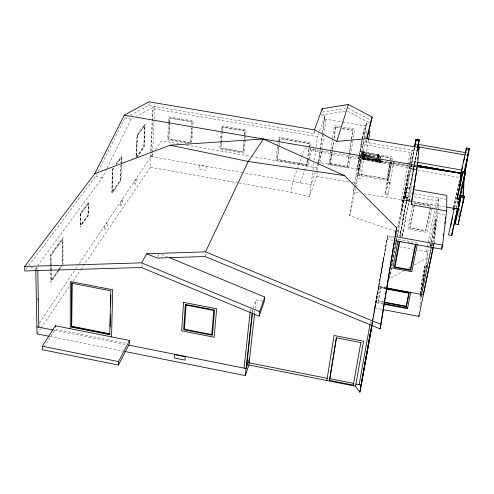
<?xml version="1.0" encoding="UTF-8"?>
<svg xmlns="http://www.w3.org/2000/svg" width="494" height="494" viewBox="0 0 494 494"><rect width="100%" height="100%" fill="white"/><g stroke="black" fill="none" stroke-linecap="round" stroke-linejoin="round"><path stroke-width="0.37" stroke-dasharray="2.47 1.85" d="M112.36 168.775L111.774 193.784L120.968 180.576L121.401 165.218M120.999 164.718L120.567 179.983L112.255 191.9L112.786 169.411L113.676 168.195M121.024 163.952L121.191 157.845L116.325 164.539M121.086 164.99L120.66 180.119L112.144 192.333L112.694 169.263L113.595 168.022M121.11 164.23L121.302 157.425L116.318 164.28M121.487 162.149L121.666 156.005L115.022 165.126M381.195 158.185L378.83 154.752L378.163 154.77L378.132 156.956L378.052 154.603L377.601 155.795L378.287 157.438M136.177 156.536L136.955 135.01L145.1 123.827L144.155 147.261L137.789 156.407M434.103 243.925L438.129 210.629M438.153 209.882L438.598 197.983L438.308 201.039L426.532 258.152L425.445 268.532L422.012 286.958M130.138 115.226L148.892 105.426L148.984 103.252M362.948 156.407L362.892 151.831L363.658 151.905L364.152 155.641M363.183 156.19L363.059 159.111L362.781 155.585M150.522 157.178L150.756 151.856M150.787 151.096L152.634 109.298L154.752 106.426L136.517 116.213M80.775 269.668L150.479 167.305L151.164 151.967M151.195 151.207L153.084 108.692L317.512 136.696L319.315 131.62M152.43 156.783L154.109 119.579M154.147 118.819L154.591 108.946M362.837 153.708L362.911 152.047M378.132 156.956L378.188 155.913M168.602 122.203L167.664 139.858L187.158 143.241M168.639 121.431L168.886 116.831L193.179 120.981L192.876 125.593M378.151 157.759L378.355 154.937M459.259 215.242L459.624 208.412M169.411 123.951L168.596 139.135L189.344 142.735M169.448 123.191L169.732 117.881L192.222 121.728L191.968 125.525M169.738 122.796L168.874 138.919L190.579 142.692L191.53 128.094M169.782 122.03L169.985 118.19L191.938 121.944L191.734 125.019M458.586 217.731L458.957 210.87M459.296 183.243L459.426 180.94M190.826 142.994L191.919 126.285M191.758 142.488L192.827 126.359M363.244 157.66L379.596 161.143L379.682 159.933M363.88 157.364L363.3 159.167L364.208 156.129L363.356 159.161L379.824 162.649L380.04 159.976M363.22 155.74L362.473 158.099L362.843 156.919L362.473 158.099L378.713 161.513L378.842 159.716M379.824 162.649L380.152 159.315M378.614 159.315L378.756 157.475L378.466 157.864M378.713 161.513L378.991 158.864M220.386 141.222L219.762 148.91L244.055 153.134L246.247 130.058L221.639 125.847L220.448 140.45M221.164 142.865L220.732 148.188L243.233 152.096L244.672 136.881M221.226 142.105L221.979 132.985M222.041 132.225L222.473 126.902L245.246 130.799L244.746 136.122M433.726 245.234L433.818 244.289L433.349 246.537M433.96 242.764L437.202 208.493M437.276 207.733L437.573 204.627M433.886 244.857L433.615 247.716L434.01 244.684M434.467 233.514L435.702 220.559M430.601 246.654L430.904 243.591M430.787 246.142L431.169 242.307L435.813 219.892L434.529 233.329L432.392 243.61M430.793 246.568L431.231 242.14M426.149 267.989L427.81 251.946L417.177 250.02M426.143 267.421L426.371 265.222L425.112 264.988L421.919 280.462L420.548 293.121M420.468 293.868L420.147 296.845L421.431 297.085L421.666 294.85M422.778 284.421L423.012 282.185M423.29 280.864L424.809 266.785L422.067 280.079M423.407 281.117L425.112 264.988M250.199 311.103L250.365 309.584L251.773 309.855M420.616 293.516L422.104 279.975M419.838 307.33L420.079 305.07M420.159 304.31L421.123 295.258M421.691 289.978L421.932 287.718M252.311 311.51L252.477 309.991M252.576 311.819L252.743 310.306M378.805 157.802L378.101 155.709L378.299 154.863L378.108 155.579M254.657 312.943L256.09 299.963L262.746 301.235M277.387 146.909L275.874 160.291L308.133 165.904L308.719 161.439M277.467 146.162L278.474 137.239L311.152 142.834L309.108 158.463M279.233 141.383L277.165 159.624L307.052 164.817L307.645 160.254M279.32 140.623L279.579 138.345L309.824 143.526L307.743 159.494M411.65 201.558L404.623 200.323L410.298 165.243M410.391 164.49L412.12 150.176L409.545 164.428M318.482 163.076L316.673 176.352L309.522 196.433L291.299 192.29L292.633 181.477L301.55 157.475M362.966 159.902L363.251 157.654M307.305 160.05L306.731 164.496L277.548 159.426L279.907 138.672L309.429 143.729L307.404 159.303M148.892 105.426L314.011 133.497L314.295 131.311M313.369 148.904L313.103 150.88L413.688 168.497L410.582 169.726M309.522 196.433L313.023 170.245M313.128 169.479L313.943 163.378M314.351 160.334L316.086 147.373M316.191 146.607L317.512 136.696M318.364 162.983L320.137 150.003M320.242 149.237L322.113 135.492M322.526 132.435L324.712 116.399M320.242 150.176L318.581 162.341L322.347 151.09M320.347 149.416L322.316 134.967M322.415 134.207L324.929 115.8L321.415 115.213M320.044 162.594L321.718 150.429M321.816 149.67L323.694 135.98M323.798 135.22L325.991 119.252M378.632 158.185L377.83 156.209L378.052 154.603L378.83 154.752L380.973 159.043L380.46 162.68L379.343 159.988M404.623 200.323L406.296 188.331L412.305 189.381M330.776 150.528L328.757 164.73L348.659 168.176L352.809 141.123M330.881 149.768L332.493 138.444M332.598 137.69L334.315 125.606L354.661 129.039L352.92 140.37M351.524 139.777L347.301 166.953L330.276 164.002L333.524 141.259M333.956 138.227L335.673 126.995L340.199 127.761M330.276 164.002L332.32 150.479M332.425 149.719L333.617 141.389M334.049 138.357L335.673 126.995M409.013 201.089L414.17 166.04M409.223 199.724L406.821 199.502L399.924 236.008L402.27 236.286L409.421 198.403L407.217 198.02L399.899 236.175L407.081 197.798L400.14 234.631L402.456 235.045M409.674 188.782L414.231 165.638M347.301 166.953L349.382 153.301M349.499 152.541L351.462 139.648M351.58 138.888L353.031 129.928L340.953 127.89M351.642 139.018L353.031 129.928M362.479 158.061L363.183 155.703M364.084 154.702L364.035 155.011L364.084 154.684L379.917 157.845M397.269 237.083L406.296 188.331M413.54 169.349L410.65 168.849L405.389 197.433L407.951 197.921L414.133 165.052M404.129 195.834L401.869 210.086L405.741 189.363M405.685 189.616L407.871 175.722M404.432 198.792L409.934 163.551M410.051 162.804L411.094 156.116M358.428 158.821L358.971 155.382M395.509 231.451L349.69 215.68L354.229 186.942M354.704 183.953L360.997 144.1L362.349 138.925M359.391 156.32L357.495 168.293L358.99 168.553M359.509 155.573L363.294 131.626L364.819 131.879M357.675 169.115L359.607 156.938M359.725 156.178L364.547 125.729M360.527 155.11L357.52 174.092L387.42 179.291L391.155 158.018L360.892 152.831L360.651 154.35M360.91 155.585L358.02 173.777L387.043 178.822L389.97 162.137M361.034 154.826L361.275 153.307L390.637 158.339L390.106 161.377M358.99 170.029L363.775 139.944M363.893 139.191L366.406 123.395M355.915 187.899L361.089 157.191M361.213 156.431L363.757 140.45M364.239 137.406L366.567 122.784L370.827 123.494M378.225 157.777L378.67 154.949L363.942 151.59L363.244 152.411L363.146 153.06L363.942 151.59L363.251 155.091L365.48 155.598M395.583 246.098L396.855 238.065M397.207 235.873L402.752 200.873L401.196 200.601L407.754 165.212M362.263 156.654L358.823 178.186L360.583 178.488L363.596 159.723L363.504 157.58M362.862 155.264L366.739 131.003M362.522 158.105L362.621 157.475L378.849 160.723M418.356 151.238L366.073 142.352L366.542 139.432M389.581 278.073L390.791 270.514M390.915 269.755L396.923 237.379M391.52 265.976L392.001 262.956M392.125 262.197L395.391 241.782M396.478 234.977L396.843 232.711M365.282 160.019L365.844 156.561M365.974 155.752L368.543 139.858M375.656 161.834L376.243 158.346M378.645 158.117L378.756 157.475M379.596 161.143L379.732 160.34L365.616 157.512M380.936 159.877L380.46 162.68L379.046 158.5M372.939 320.236L387.555 236.614L394.138 237.799M383.264 304.131L376.453 302.841L376.576 302.118L383.387 303.402M386.185 287.44L379.478 286.187L379.355 286.897L386.073 288.15M414.46 147.7L411.693 163.625L414.682 147.737M393.848 161.371L387.839 195.186L384.795 194.648L390.538 161.946L393.638 162.483M391.081 161.581L385.468 193.494L384.795 194.648M391.18 164.558L387.123 187.553L389.142 187.905M371.821 323.885L375.002 305.669M371.859 324.101L372.26 321.835M372.39 321.075L377.694 290.855M378.435 287.669L375.625 303.656L378.151 289.737M380.763 274.503L383.48 258.986M372.377 322.743L375.681 303.909L372.766 319.989M378.04 290.293L380.818 274.503M381.078 272.737L383.523 258.776M384.289 255.021L386.993 239.602M393.706 236.879L387.685 235.792L387.068 239.294L393.076 240.38M370.185 323.323L370.457 321.81L372.593 322.218L372.18 324.49M387.685 235.792L374.582 307.997L382.09 309.417M378.33 288.212L384.338 254.799M371.963 324.428L372.661 320.569M372.062 324.521L372.476 322.249M372.26 324.021L372.532 322.508M376.453 302.841L379.478 286.187M407.896 164.465L410.119 152.467M396.96 231.952L409.452 165.021M414.509 164.156L417.541 147.922M417.591 148.175L414.139 166.657L361.849 158.691L414.058 166.947M392.884 166.75L393.107 165.558M389.822 183.99L390.05 182.774L387.463 182.169L390.081 182.619M387.858 195.081L388.093 193.815L385.487 193.395M396.287 242.344L389.463 278.832L403.617 270.934M396.429 241.591L397.127 237.836M410.959 166.175L411.107 165.373M411.385 163.891L414.435 147.601M411.558 164.409L405.389 197.433L408.266 197.205L414.373 164.891M389.852 183.842L390.05 182.774M414.503 164.397L417.807 146.718M417.64 148.144L414.139 166.657L410.965 166.114M402.27 236.286L403.271 230.747L401.109 230.358M409.248 199.619L402.283 236.225L399.924 236.008M412.453 206.004L408.013 229.08L427.026 232.489L431.719 209.407M412.595 205.257L413.311 201.54L432.627 204.936L431.873 208.659M414.534 204.924L410.1 227.858L425.538 230.624L430.181 207.684M430.465 208.159L425.834 231.001L409.68 228.105L414.522 203.059L430.916 205.949L430.614 207.424M426.112 251.644L426.878 247.895M427.032 247.148L427.804 243.406M427.958 242.659L436.56 200.731M431.132 242.091L436.146 217.873L434.732 232.779L432.868 241.733M426.371 265.222L423.173 280.697L421.919 280.462M420.536 294.529L423.253 281.512M420.147 296.845L420.771 293.85M420.925 293.096L421.388 290.855M421.543 290.102L422.012 287.854M422.166 287.107L422.629 284.859M422.784 284.112L423.253 281.864M431.608 246.074L432.077 243.808M431.781 246.549L432.269 244.085M431.935 246.21L432.25 244.721M421.431 297.085L421.746 295.585M433.411 246.734L433.954 244.141M453.541 207.122L459.358 180.149M453.609 208.079L459.346 181.446M454.394 207.783L456.302 198.946M454.795 207.227L456.536 199.162M456.413 207.795L458.142 199.804M461.087 186.25L461.736 183.28M456.654 207.622L458.111 200.922M460.538 189.727L461.019 187.492M349.69 215.68L355.748 188.652M354.89 186.275L353.401 192.185L360.256 193.259M355.081 185.534L362.04 157.913L413.422 166.033M366.073 142.352L366.807 139.45M362.72 154.875L362.892 151.831L363.214 155.456M362.54 138.184L366.567 122.784M378.231 155.24L378.25 155.135M379.096 161.038L379.429 159.883M379.324 162.545L379.997 160.21L375.65 159.272M378.219 161.408L378.719 159.692M362.577 153.054L362.824 153.443L363.244 152.01L363.967 154.912M363.498 157.821L363.065 159.272L362.973 157.086M362.435 156.901L378.169 160.291L378.762 158.376M328.843 164.119L332.388 152.819M318.136 163.675L311.084 184.731L242.616 172.672M378.194 155.363L378.052 154.603L378.058 156.771L378.176 155.462L363.794 152.232M378.132 155.53L380.016 157.932M319.569 130.898L324.929 115.8M300.309 182.829L308.244 160.55M308.497 159.846L312.233 149.349M253.156 308.108L256.09 299.963M314.011 133.497L314.783 131.373M301.822 156.759L305.033 148.114L362.04 157.913M377.601 155.795L377.83 156.209L378.379 154.813L381.078 158.204M381.405 160.741L380.534 162.859L378.892 158.827M205.455 255.867L206.369 253.922M37.476 265.963L102.344 177.71L106.747 168.75M107.087 168.059L131.114 119.11L133.145 118.023M28.856 265.574L95.62 176.5L96.645 174.438M98.362 170.998L124.784 118.023L127.464 116.621M362.824 153.443L363.942 151.59M157.771 256.769L159.179 254.2M141.735 266.884L143.112 264.451M43.966 347.121L55.476 329.146L126.402 343.281M39.403 323.076L75.44 269.273M75.872 268.631L78.873 264.148M79.306 263.506L153.492 152.745M155.604 149.596L161.507 140.771L178.964 143.81M37.05 333.888L40.508 328.8M40.946 328.164L69.086 286.835M72.982 281.111L80.343 270.304M377.83 156.209L378.83 154.752L378.101 155.709L378.484 154.943L378.163 154.77M58.774 270.829L50.691 282.469L50.499 265.562M59.2 270.212L62.182 265.926M58.582 269.749L51.283 280.234L51.166 269.681M59.014 269.131L62.022 264.815M57.749 271.262L51.148 280.74L50.87 255.231L62.485 239.238L62.584 264.315M58.187 270.632L61.262 266.21M26.151 269.174L27.485 267.396M378.169 160.291L378.565 159.933M408.334 268.304L410.353 267.174M414.398 264.92L426.532 258.152M322.502 112.107L345.59 108.39M321.464 114.972L345.436 111.131M414.176 166.151L416.448 166.497M414.935 166.157L416.454 166.398M364.059 193.852L409.1 200.916M401.332 199.854L412.021 201.571M412.774 201.688L445.854 206.986M324.49 118.998L341.867 121.919M342.62 122.049L366.06 125.989M335.475 127.613L339.255 128.249M342.274 128.761L352.852 130.546M417.535 144.267L416.109 144.026L417.665 144.304M360.997 144.1L411.724 152.739M359.83 151.497L392.6 157.111L388.463 180.6L356.118 174.969M124.784 118.023L131.114 119.11M409.934 168.256L416.726 169.423M465.564 152.615L467.608 152.973M465.521 155.03L467.028 155.289M330.48 163.353L347.486 166.299M317.105 162.081L359.157 169.374M186.553 145.131L250.304 156.228M251.063 156.357L316.759 167.787M355.513 176.043L357.026 176.309M458.488 195.05L456.493 194.704L458.463 195.167M407.142 187.578L409.785 188.041M316.673 176.352L348.566 181.934M352.364 182.595L356.921 183.398M405.574 192.197L411.576 193.253M414.577 193.778L446.045 199.286M405.099 195.21L411.094 196.266M414.089 196.791L438.308 201.039M405.432 196.711L408.063 197.174L407.951 197.921L405.315 197.458M416.393 162.081L412.107 161.248M413.324 169.312L417.078 169.973M417.831 170.109L459.111 177.414M150.96 156.524L241.856 172.536M414.824 203.442L430.484 206.202M438.017 213.599L445.106 214.853M150.479 167.305L238.306 182.885M239.059 183.021L291.299 192.29M95.62 176.5L102.344 177.71M398.269 239.324L417.584 242.813M407.698 242.233L409.958 242.64M399.306 246.772L413.453 249.34M378.503 286.39L386.055 287.798M385.894 288.558L380.633 287.576L378.132 301.254L383.35 302.242M386.203 288.922L380.93 287.94L378.534 301.031L383.764 302.019M30.776 267.347L37.76 268.693L37.785 270.23M379.244 157.574L363.17 154.363L363.071 155.005L366.048 155.647M54.686 330.35L125.612 344.497M363.368 155.11L365.603 155.561M366.35 155.709L368.592 156.153M369.333 156.308L372.322 156.901M373.069 157.049L375.304 157.5M367.598 157.734L369.79 158.173M374.18 159.049L377.107 159.636M363.454 158.537L379.966 161.841M49.875 336.457L123.074 351.123M367.746 156.123L370 156.598M376.385 159.371L378.558 159.828M374.199 158.975L379.997 160.21M366.789 155.801L369.006 156.277M369.74 156.437L371.957 156.913M372.754 158.648L374.927 159.117M366.227 155.771L368.456 156.277M161.662 254.435L167.349 256.787M347.615 111.249L370.142 123.136M347.825 108.025L370.21 119.844M382.3 160.834L382.782 163.088M364.35 157.728L364.442 159.871M36.605 269.514L36.562 267.205L35.753 268.304L35.784 269.848M37.155 297.962L37.241 302.575M51.16 268.927L51.012 255.355L62.349 239.732L62.454 264.197M50.493 264.796L50.382 254.805L62.929 237.552L63.034 264.704M80.374 213.377L80.294 227.172L88.55 215.538L88.698 201.935L80.374 213.377M80.794 213.846L80.72 225.536L88.16 215.081L88.278 203.534L80.794 213.846M80.899 213.964L80.825 225.128L88.062 214.97L88.173 203.942L80.899 213.964M104.666 226.221L104.586 230.253L107.291 226.184L107.377 222.177L104.666 226.221M120.4 202.713L120.289 206.628L122.778 202.886L122.895 198.983L120.4 202.713M134.708 181.323L134.572 185.139L136.869 181.675L137.011 177.883L134.708 181.323M137.233 135.517L136.43 157.5L143.896 146.786L144.767 125.149L137.233 135.517M137.313 135.665L136.529 157.098L143.822 146.65L144.668 125.538L137.313 135.665M199.156 165.268L198.891 168.96L206.066 170.226L206.344 166.534L199.156 165.268M222.72 127.211L221.016 147.972L242.992 151.788L244.956 131.015L222.72 127.211M403.913 196.816L401.431 212.581L408.303 173.289L403.913 196.816M363.677 157.969L363.3 159.167L363.677 157.969M366.993 155.968L363.979 155.332L366.986 155.981"/><path stroke-width="0.74" d="M70.265 328.689L70.284 281.568L112.731 289.768L111.539 336.896M71.661 327.108L71.963 282.889L71.661 327.108L109.724 334.673L109.94 334.271L71.902 326.719M394.576 240.652L441.685 249.18L442.556 245.098L446.669 210.963L446.86 195.414L413.052 189.511M463.767 180.396L465.286 171.665L459.642 197.724L459.29 204.769M109.724 334.673L110.786 290.818L71.716 283.266M110.119 326.991L110.415 314.808M110.619 306.589L110.897 295.004M459.778 198.273L459.815 196.933M457.018 198.008L462.822 171.177L465.28 171.819L464.224 177.883L464.835 174.154M462.822 171.177L457.141 198.761L462.841 172.758L462.822 171.177L465.299 171.727L459.587 197.915L459.599 199.52L457.623 199.175M118.406 365.072L118.511 361.608L129.545 340.477L55.445 325.744L42.268 346.226L42.323 349.69L118.406 365.072L129.422 343.88L129.545 340.477M457.932 198.847L457.944 198.434M456.993 198.989L457.03 197.946M458.222 224.504L455.209 223.986L455.27 222.306L461.186 195.223L464.212 196.217L464.144 197.606L458.179 224.69L459.019 219.799M454.789 221.596L454.838 220.373L454.752 221.75M464.416 171.881L469.251 149.62L469.3 148.441L466.564 147.972L460.124 176.593M463.051 202.571L463.193 199.508M463.267 197.977L464.255 176.531M463.78 199.267L463.847 197.872M462.829 198.15L463.73 178.939M459.945 202.336L460.346 194.457L460.13 195.945M455.209 223.986L461.186 195.223M458.765 206.727L459.284 197.409M459.926 186.003L460.643 173.271L417.22 166.515M459.537 200.206L459.593 199.131L458.642 198.143M459.371 204.541L459.741 197.866M460.544 183.299L461.137 173.159L417.288 165.416L461.1 173.326L460.618 174.302L462.508 174.629M457.518 214.001L457.833 208.616M451.782 235.397L451.88 233.965M414.571 146.86L415.818 140.191L419.036 140.734L417.776 147.403L419.054 139.802L417.677 147.181M446.669 210.963L411.28 204.72L417.473 165.484L419.054 147.589L366.659 138.703L336.828 141.407L314.487 129.86L149.046 101.807L124.266 115.145L94.768 173.672L24.7 266.451L24.817 270.959L141.395 267.489L259.146 316.166L264.222 301.513L264.735 297.061L169.485 257.67M416.726 169.423L416.93 167.151M417.202 164.119L417.337 162.606M417.677 158.815L417.813 157.302M418.152 153.511L418.288 151.998M423.488 293.776L423.383 294.77L386.814 287.94M244.067 368.129L250.118 311.862M382.838 309.559L418.869 316.382L419.029 314.876M124.587 351.425L245.327 375.613L252.144 313.029M246.531 367.264L252.496 312.579M245.327 375.613L248.908 365.01L254.571 313.702M259.146 316.166L259.659 311.646L264.735 297.061M411.28 204.72L411.65 201.558M441.685 249.18L442.056 246.142M443.34 235.502L443.519 233.977M444.804 223.337L444.989 221.818M445.353 218.78L445.539 217.261M384.023 304.273L407.501 308.701L407.593 307.966L384.141 303.544M322.045 110.113L322.23 108.705L348.35 104.475L372.136 117.035L366.986 138.721M415.886 141.309L416.269 139.271L415.818 140.191L418.968 140.784L419.11 139.839L415.923 139.302L414.725 146.193L415.182 145.069M411.768 200.811L416.609 170.171M326.855 380.522L334.061 335.494L363.578 341.206L355.544 386.234L359.873 392.193L372.044 325.25M336.47 337.686L329.85 378.651L353.63 383.375L353.309 385.092L329.473 380.355L336.346 337.816L360.836 342.558M368.543 139.858L369.889 131.534L367.999 131.219M24.7 266.451L141.587 262.839L146.737 253.786L157.067 258.059L205.152 256.522L380.133 328.899L394.867 237.929M380.133 328.899L396.602 227.827L344.38 175.568L263.463 139.042L170.177 145.193L94.768 173.672M463.743 180.094L464.354 176.358M465.089 171.869L467.787 155.425M465.076 172.665L468.25 153.288M459.636 198.921L459.883 197.433M460.896 192.252L459.544 199.218M396.602 227.827L395.126 236.54L442.556 245.098M359.873 392.193L365.579 359.558M365.844 358.039L366.511 354.247M366.776 352.728L367.042 351.209M367.308 349.69L367.573 348.171M368.234 344.38L368.499 342.861M368.765 341.342L369.03 339.823M369.697 336.031L369.963 334.512M367.091 351.302L361.163 385.085L355.933 384.048M367.357 349.795L368.549 342.99M368.814 341.478L369.475 337.705M369.74 336.192L370.006 334.679M366.196 357.063L367.462 349.851L364.875 364.078M370.871 330.43L367.505 349.579L371.963 324.99M353.309 385.092L360.873 342.416M359.113 384.678L370.043 324.083M370.796 330.801L371.834 325.12M361.392 383.795L371.982 325.534M397.991 240.806L392.841 268.193L411.829 271.694L417.294 244.295M399.269 241.473L394.397 267.316L410.712 270.317L415.837 244.474M417.714 147.422L419.11 139.839M418.634 149.781L419.054 147.589M415.398 244.067L410.298 269.81L394.965 266.988L399.831 241.251L401.313 241.523M407.501 308.701L410.792 292.034L410.705 292.757L386.814 288.292M421.561 294.43L431.293 247.58M423.642 293.028L433.189 247.284M418.869 316.382L433.257 247.482M454.295 209.592L453.06 209.37L453.381 207.875M453.609 208.079L453.06 209.37M461.402 171.924L461.668 170.696M461.958 169.356L462.582 166.441M463.366 162.798L464.626 156.969M465.249 154.06L465.564 152.615M465.83 151.38L466.095 150.139M466.231 149.521L466.564 147.972L466.052 149.077M454.227 208.536L448.527 234.922L451.757 235.502L457.518 209.086M450.522 226.981L451.775 221.176M452.09 219.725L452.726 216.786M464.613 170.022L468.831 150.614M468.96 149.997L469.3 148.441M451.849 234.094L457.432 208.468M458.691 202.688L459.031 201.12M458.636 203.929L465.323 173.258L465.28 171.819L462.841 172.758L465.255 173.159M459.537 200.2L460.229 197.02M329.473 380.355L329.85 378.651M459.426 199.903L459.593 199.131L457.222 198.73L459.636 197.742L459.667 199.218M459.185 219.058L462.446 204.232M462.606 203.491L462.989 201.756M463.119 201.175L464.212 196.217L461.13 195.463M415.287 143.217L416.251 139.357L418.968 140.784M366.659 138.703L372.136 117.035M336.828 141.407L348.35 104.475M249.68 357.989L246.098 368.53L128.625 345.096M314.487 129.86L322.23 108.705M460.618 174.302L461.137 173.153M146.737 253.786L205.516 251.841L248.254 161.482L263.463 139.042M415.818 140.191L416.251 139.357M344.38 175.568L248.254 161.482L170.177 145.193M417.208 166.614L461.1 173.326L460.643 173.271M462.841 172.758L465.329 173.153M446.607 207.103L458.636 209.03M461.087 197.087L464.144 197.606M457.926 198.786L459.574 199.063M124.266 115.145L417.473 165.484M460.575 174.487L461.834 174.703M418.424 144.433L465.268 152.566M417.98 146.761L464.768 154.9M417.467 165.546L460.791 173.091M417.875 162.347L461.797 170.084M417.14 165.583L460.779 173.283M454.153 208.209L458.407 208.981M410.952 243.264L412.434 243.536M386.648 288.7L409.193 292.911L406.457 306.595L384.091 302.377M386.203 288.922L408.779 293.14L406.161 306.237L383.764 302.019M71.902 326.293L109.952 333.845M249.149 362.824L327.207 378.336M248.908 365.01L355.544 386.234M36.908 326.8L53.179 330.048M49.122 336.303L37.05 333.888L35.796 270.613M42.268 346.226L118.511 361.608M466.101 148.855L469.251 149.62M205.516 251.841L380.973 324.416M141.587 262.839L259.659 311.646M37.785 270.23L38.841 327.189M55.445 325.744L55.458 327.102M174.444 354.569L174.228 357.983L185.009 360.138L185.25 356.73L174.444 354.569M183.577 302.396L181.656 330.85L214.155 337.235L216.65 308.781L183.577 302.396M185.374 304.378L183.638 329.659L212.401 335.303L214.587 310.022L185.374 304.378M186.053 305.119L184.386 329.208L211.741 334.574L213.809 310.485L186.053 305.119"/></g></svg>
